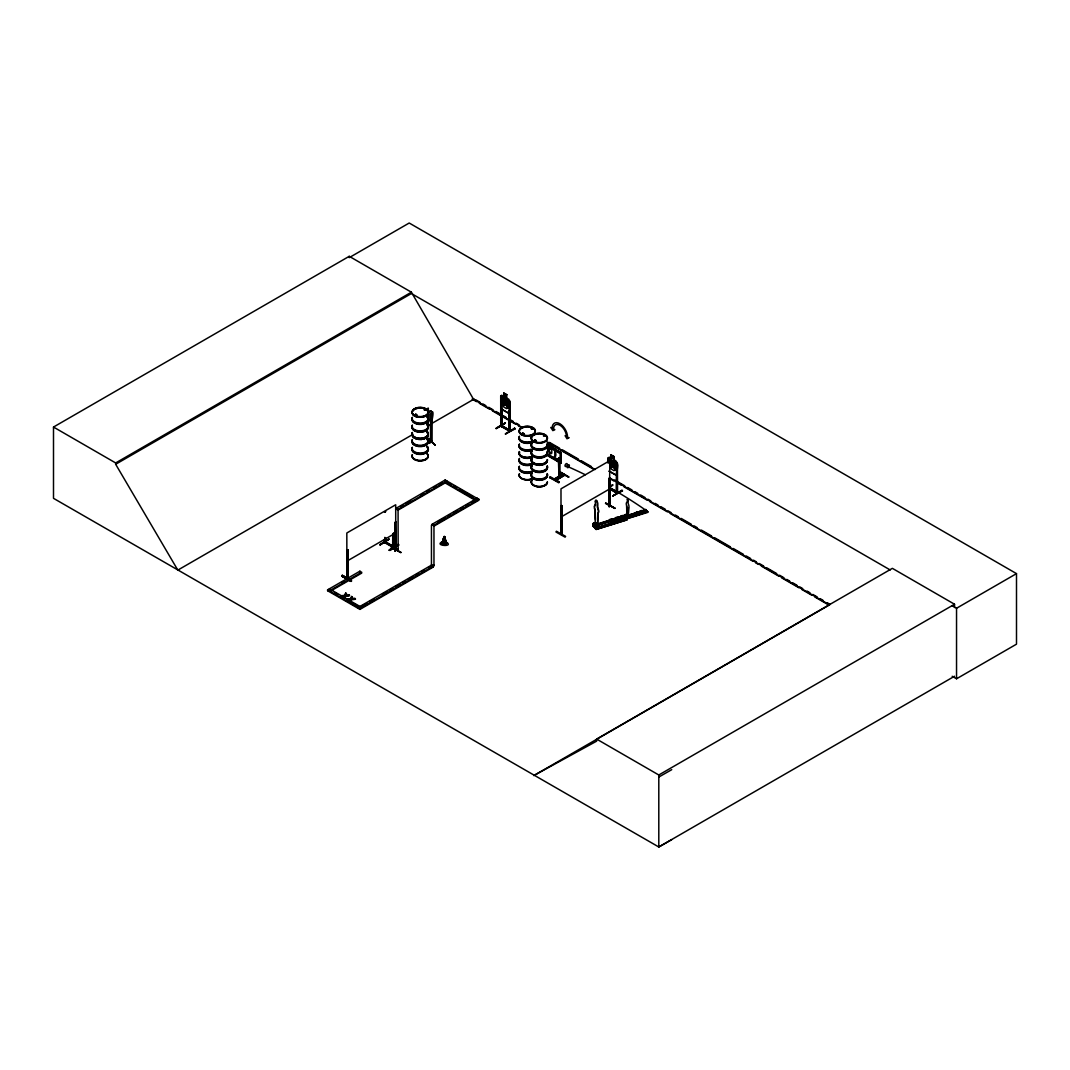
<?xml version="1.0" encoding="UTF-8"?>
<svg xmlns="http://www.w3.org/2000/svg" width="1070" height="1070" viewBox="0 0 1070 1070"><rect width="100%" height="100%" fill="white"/><g stroke="black" fill="none" stroke-linecap="round" stroke-linejoin="round"><path stroke-width="1.5" d="M444.197 539.307L444.277 536.525L446.605 543.292L444.505 544.737L442.017 543.52L444.277 536.525M595.268 524.407L594.933 510.229A4.32 1.672 72.7 0 1 595.361 505.134L595.361 501.322A2.153 0.843 72.7 0 1 596.378 500.666A2.153 0.843 72.7 0 1 597.408 503.529L597.408 507.327A4.32 1.672 72.7 0 1 597.836 513.332L597.408 526.48L595.147 524.434M595.361 501.322L595.602 501.255A2.153 0.843 72.7 0 1 596.619 500.586A2.153 0.843 72.7 0 1 597.648 503.448L597.648 507.26A4.32 1.672 72.7 0 1 598.063 513.266L597.648 526.4L595.161 523.645M628.317 516.69L628.598 507.929A2.876 1.11 72.7 0 0 628.317 503.916L627.649 499.757M596.311 524.019C594.746 523.136 593.77 525.143 593.997 524.193M594.746 524.22L595.843 523.31L595.522 524.327M595.923 523.444L596.244 524.246L595.803 523.324M595.094 523.645L594.425 524.768M643.605 510.336L645.705 509.44L647.925 512.316L627.287 518.723L626.993 516.877L629.24 516.409L629.24 517.626L626.953 515.232L626.672 505.856A2.876 1.11 72.7 0 1 626.953 502.459L627.635 499.476M626.739 515.365L626.057 514.964L627.381 515.259M443.341 544.617L443.943 536.752M558.272 460.782L558.794 460.488M560.814 463.39C560.546 460.127 562.312 464.821 559.837 462.721M558.54 459.538L558.981 458.589L559.463 459.124M594.84 524.019L594.84 527.269L595.107 524.099C593.221 521.103 593.221 526.895 595.107 527.189M626.779 514.804C625.87 520.18 625.736 513.56 627.194 514.844M430.782 411.147L432.079 411.937L430.648 410.96L428.334 411.816M384.598 541.567C386.083 540.096 385.588 545.031 385.24 541.928C383.809 538.504 385.267 547.532 384.558 539.186M384.598 542.597L393.68 547.72L393.385 546.636M392.743 533.903L392.663 547.238L392.65 546.101L393.586 546.636M501.897 425.432L500.64 425.124L501.91 425.392M509.119 429.605L510.163 430.14L509.815 431.397L500.64 426.154L501.897 426.462L501.897 409.863M508.892 430.902L509.694 431.411L509.721 401.063L508.758 399.23L501.669 395.245L500.707 395.94L500.747 426.194L501.522 426.649M617.069 492.334L617.23 493.417L616.213 491.799L617.443 492.039L609.084 487.973M616.347 492.962L617.564 493.19L617.443 464.955L616.628 464.474L616.307 492.989M595.589 523.497L595.896 524.206M559.877 453.279C559.637 452.155 561.63 453.279 560.774 453.8M561.202 453.707L560.292 452.316M560.774 462.467L560.292 461.531L561.228 462.2M444.103 536.565L442.017 543.52M442.418 544.175L444.01 536.859M414.625 415.106L416.11 414.264L416.431 415.428M425.378 410.024L424.228 409.984L425.606 409.77M424.576 409.877L424.83 409.302M425.017 409.716L425.312 409.489M425.566 409.77L424.603 410.091M521.839 433.724L522.08 434.527M522.534 433.457L522.588 434.407M522.294 434.246C521.424 432.333 525.33 433.671 523.177 434.46M523.818 434.032L522.976 433.577M532.686 428.896L531.389 428.575M531.71 428.294L532.285 428.241M532.245 428.535L531.549 428.936M534.238 441.348L535.936 440.639M543.854 435.637L544.336 435.236M543.72 435.316L544.095 435.61M638.736 512.503L639.151 513.332L638.937 512.597M442.218 542.851L443.983 536.645M431.584 440.853L430.448 441.188L431.397 440.827M431.732 442.178L431.825 411.843M341.771 576.155L351.508 581.117L342.239 575.312L351.508 580.529L351 581.411L341.785 576.088L351 581.385M555.932 531.977L565.161 537.193M556.373 531.202L565.642 536.391M549.592 477.501L550.114 476.645L559.276 481.928L558.767 482.811L549.592 477.501L559.249 481.941M446.404 543.975L444.679 536.712M432.026 421.139C428.013 434.942 435.543 410.318 432.026 411.816M505.053 401.437C505.455 398.642 510.537 399.163 505.963 402.828L507.956 408.085L505.361 403.216C504.023 407.83 500.733 404.233 504.719 402.079L502.846 397.037L505.187 401.143M612.455 463.444C612.883 460.715 617.912 461.116 613.377 464.835L615.357 470.091L612.776 465.223C611.572 469.957 608.041 466.172 612.134 464.099L610.248 459.043L612.722 463.658M508.624 413.154L509.628 410.372M509.721 410.318L508.691 413.301L501.629 409.235L500.8 405.182M617.136 472.325C614.795 480.898 618.982 464.594 617.23 463.083C615.825 460.434 610.475 455.82 608.215 458.04M626.418 515.004L625.816 514.536L628.157 516.743L628.598 507.929M344.634 598.611L345.57 595.722L349.475 595.228L345.57 596.311L344.634 598.611L343.898 598.183L344.66 595.789L340.822 595.816L344.781 595.896L345.704 593.047L346.439 594.064L345.704 595.829L349.475 595.803M352.391 596.899L350.585 602.035L352.391 597.488L351.656 596.485L350.599 599.815M344.781 595.896L345.704 593.047M351.656 596.485L350.733 599.32L348.084 599.668M344.66 595.789L343.898 597.595L344.634 598.023M345.704 595.829L346.439 593.476M349.85 601.607L350.599 599.227L346.774 599.842M496.172 428.094L505.401 422.784L496.239 428.669M496.159 428.522L505.321 423.225M554.113 479.4L563.261 474.144M563.275 473.716L554.18 478.999M612.722 485.245L608.75 487.505M379.997 544.456L389.172 539.119L380.064 545.031M379.984 544.884L389.146 539.106M392.65 546.101L393.439 546.61M392.65 547.131L392.971 545.914M501.99 426.515L501.99 425.486M508.812 429.886L510.163 431.17L510.042 402.949L509.213 402.467L508.892 430.983L508.892 429.953M617.403 493.083L609.405 488.522L609.392 487.398M616.521 491.906L616.935 493.35M595.936 523.992L596.191 523.511M428.214 422.396L430.06 418.999L430.06 412.525L428.214 411.977A8.052 4.641 0 0 0 416.136 407.951A8.052 4.641 0 0 0 416.136 415.989A8.052 4.641 0 0 0 428.214 411.963L430.809 411.014M394.763 549.565L396.114 549.231L395.258 549.766M395.967 550.395L395.619 549.057L394.776 550.662L394.87 522.387L395.699 521.906L396.02 550.421L394.763 550.595M608.924 506.431C611.211 505.923 608.442 503.823 610.127 506.244M560.252 462.695L560.506 453.439L560.292 462.454M559.998 459.659L558.888 457.759L558.634 459.083L559.65 459.672L558.634 457.906M558.5 477.233L559.369 477.648L559.075 460.073M559.998 477.287L559.904 458.348L558.888 457.759M521.959 433.564L522.976 434.741L523.979 433.564M531.322 428.896L532.338 428.736M536.311 440.987C535.856 439.208 533.114 441.214 535.281 441.134M544.71 435.971L543.413 435.878M559.931 452.302L560.814 452.811M346.72 577.292L347.75 576.77L346.733 578.402L346.733 577.372L348.071 576.957L347.335 577.492M394.776 550.662L395.699 550.127L395.699 504.772L346.827 532.98L346.881 578.255M562.218 533.101L560.894 533.208L562.124 532.9M609.405 505.615L609.325 506.698L609.846 460.622L560.988 488.829L561.028 534.104M561.028 533.074L561.215 534.425L562.124 533.997L562.124 505.669L560.988 505.976L562.124 505.669M561.897 532.619L562.205 533.93L560.988 534.077M416.885 415.32L415.561 415.802L414.719 414.986M521.879 433.644L524.22 434.005M531.389 428.588L532.191 428.401M534.853 440.211L533.97 441.348M534.438 440.519L534.679 440.252M536.07 441.214C534.692 443.221 533.114 439.275 534.518 441.321M384.518 512.276L385.601 511.513M384.745 512.303L385.641 511.661M609.164 457.198L608.108 457.947L608.161 463.283M639.058 513.266L637.279 512.958L638.509 512.637M595.963 522.682L592.833 523.658L592.833 525.744M593.168 526.306L593.649 526.814L592.807 525.504L596.15 529.449L627.047 519.846L623.703 515.526C614.367 515.218 630.257 524.995 620.573 516.502M621.737 520.595L626.445 519.204L595.081 528.339L595.736 529.048L626.833 519.418L626.204 518.535L598.397 527.176M595.936 529.021C593.77 526.948 600.257 523.524 599.039 527.804M624.96 516.262L645.705 509.681L647.751 511.875L627.007 518.415L647.751 511.634M627.354 515.352L627.194 514.202L625.107 514.857L625.335 516.649L644.675 511.045L625.616 516.97M625.375 516.69L646.226 510.55M626.739 517.974L625.107 516.088M626.565 519.338L624.733 516.984M347.656 549.646L346.827 550.127L347.977 549.833L348.084 578.027L347.148 578.522L347.977 578.081L347.977 549.833M395.338 550.756L395.191 522.575L396.02 522.093M391.339 547.532L401.063 552.494L391.834 547.185M389.333 549.739L398.441 544.416L389.279 550.288L395.004 547.506M389.279 550.288L398.455 544.844L389.413 550.288M389.788 550.515L394.95 547.439M346.827 578.335L347.656 577.853M608.937 506.511L609.031 478.236L609.846 477.755L610.167 506.15M609.258 506.685L609.352 478.424L610.167 477.942M605.5 503.381L615.223 508.344L605.954 503.034M560.988 534.184L562.124 533.93M561.309 506.15L561.309 534.371L562.124 533.89M671.746 839.616L658.799 846.985L53.5 498.326L53.5 427.05L349.235 256.318L411.402 292.204L473.569 399.364L522.762 427.759M53.5 427.05L115.667 462.949L411.402 292.204M178.529 569.708L177.821 570.109L115.667 464.273L411.402 293.528L890.227 569.976M177.821 570.109L412.819 434.433M431.625 423.573L474.264 398.963M506.725 394.696L503.716 392.957L503.809 396.609L502.311 396.89L502.311 403.377L503.809 407.015L506.618 408.633L508.116 406.72L508.116 400.247L506.618 398.227L506.819 394.629M501.389 426.649L500.747 397.946L501.897 398.241M509.721 401.13L509.828 410.385M510.042 402.949L508.892 402.654M501.629 409.235L508.718 413.087M500.974 424.897L501.442 425.592M515.058 428.896L505.401 433.952L514.63 428.16M505.401 433.952L514.63 428.548M445.508 482.717L398.08 510.109L396.301 509.079L396.301 508.196L445.16 479.989L477.487 498.647L477.487 499.529M400.608 506.591L403.484 504.933M406.359 503.274L410.666 500.773M420.737 494.969L423.6 493.31M426.475 491.652L429.351 489.993M433.671 487.505L436.547 485.847M439.409 484.188L442.284 482.53M346.827 561.202L395.699 532.98M551.799 456.663C560.386 460.541 553.631 442.833 547.773 444.037M432.186 524.233L477.153 498.272L478.932 499.302L478.932 500.185L433.965 526.146L432.186 524.233L433.965 525.263L478.932 499.302M475.709 499.677L475.709 500.559L445.16 482.918L445.16 482.035L475.709 499.677L477.487 498.647M437.804 521.866L444.839 517.813M447.648 516.195L450.457 514.563M453.265 512.945L457.478 510.51M460.287 508.892L463.096 507.274M465.905 505.642L468.713 504.023M471.522 502.405L474.344 500.787M551.812 456.783L547.773 454.456M366.769 603.386L358.156 608.362L358.156 607.479L431.451 565.161L433.23 566.19L433.23 567.073L359.935 609.392L327.607 590.734L327.607 589.851L359.935 571.179L361.713 573.092L331.178 590.734L331.178 589.851L361.713 572.209M327.607 590.734L329.386 589.704M341.892 582.481L344.66 580.89M556.146 458.589L558.66 459.752L558.66 461.371C554.741 460.916 555.852 456.168 559.276 460.18L560.292 459.592L558.634 459.083M558.888 458.936L560.292 459.297L558.246 459.297M547.479 444.866L561.215 452.69L561.135 463.096L560.814 452.931L547.171 445.04M444.157 541.059C430.581 545.7 456.128 547.666 445.762 541.821M564.425 474.385L555.196 480.176L564.438 474.826M568.491 477.046L560.573 472.699M611.224 458.388L611.224 454.91L611.224 458.615L609.713 458.896L609.713 465.383L611.224 469.021L614.019 470.653L615.531 468.74L615.531 462.253L614.019 460.234L614.22 456.649L614.22 460.113M608.482 459.779L609.298 460.26M369.645 601.728L373.965 599.24M382.579 594.251L386.899 591.763M389.774 590.105L392.65 588.446M395.526 586.788L399.832 584.3M402.708 582.642L405.583 580.983M408.459 579.325L412.766 576.824M415.641 575.165L418.517 573.507M421.393 571.848L424.268 570.19M428.575 567.702L431.451 566.043L433.965 566.043L433.965 525.263L431.451 525.263L431.451 566.043L433.23 567.073M327.607 589.851L359.935 608.509L433.23 566.19M609.084 488.709L617.136 493.35L617.23 463.083M617.443 464.955L616.307 464.661M608.817 487.077L612.802 484.79L608.884 487.652M560.988 517.037L609.846 488.829M622.472 490.943L612.802 495.958L621.991 490.1L622.472 490.969M612.802 495.958L622.031 490.568M534.465 775.202L596.632 741.149L596.632 739.089L892.367 568.344L954.534 604.242L954.534 607.506M533.769 775.603L829.518 604.858L609.579 477.889M596.632 739.089L658.799 774.988L954.534 604.242M952.206 605.754L956.54 608.255L1016.5 573.627L1016.5 644.167L956.54 678.781L952.193 676.28M954.534 676.24L658.799 846.985L658.799 774.988M658.799 777.034L671.746 769.664M430.662 441.121L430.862 442.512L430.568 414.01M415.494 414.371L415.334 415.428M416.712 415.454L414.759 415.16M522.08 433.497L522.976 433.216M347.215 577.492L347.121 578.589L347.148 550.314M561.656 533.729L561.803 505.495M430.795 414.237L431.584 413.675M428.535 438.727L435.182 445.053M427.559 442.512L430.688 441.749L427.786 442.739M427.559 443.247L431.705 441.843M427.786 443.475L431.812 442.111M425.82 409.101L428.334 408.352L428.294 425.847M425.86 409.195L428.334 408.352M430.595 424.857L427.773 425.793L430.835 425.004M559.342 460.113L559.195 477.755L559.276 459.886M595.361 505.134L595.602 505.067A4.32 1.672 72.7 0 0 594.572 507.019M594.933 510.229L595.174 510.149A4.32 1.672 72.7 0 1 594.639 508.009M628.317 501.375L627.809 500.051M626.672 505.856L626.793 515.272L625.883 515.218M592.833 523.658L596.204 522.936M595.107 524.099L593.904 523.177M609.418 519.966C619.102 528.46 603.212 518.683 612.548 518.99L615.624 522.641L612.548 518.99M615.344 518.121C625.027 526.614 609.138 516.85 618.473 517.144L621.55 520.809L618.473 517.144M625.107 514.857L627.354 514.376M593.074 523.912L593.074 525.383L596.204 524.407L597.929 526.253M597.434 524.059L623.703 515.526M597.408 524.233L622.192 516.609M636.168 512.396C642.481 518.094 632.089 511.513 638.255 511.741L640.301 514.188L638.255 511.741M640.114 511.166C646.44 516.877 636.035 510.283 642.214 510.524L644.26 512.717M597.608 524.674L622.325 516.997M597.675 524.741L622.753 517.011M625.107 516.248L644.14 510.336M597.809 524.902L622.793 517.251M625.335 516.623L644.528 510.764M598.21 525.316L622.927 517.626M629.24 516.409L626.993 516.877M595.91 526.948L599.039 525.972M612.481 523.257L615.624 522.28M618.406 521.424L621.55 520.448M623.636 519.793L626.779 518.816M618.727 521.612L595.335 528.379M595.656 528.941L626.806 519.177M626.993 519.846L596.124 529.463M559.449 458.883L559.075 459.124M557.109 459.739L547.479 454.268M415.561 414.398L415.682 415.187M534.438 440.358L535.281 440.385M534.679 440.613L535.803 440.893M559.075 476.752L560.038 477.233M549.391 453.533L551.799 453.185L551.799 449.948L549.391 446.819M345.704 595.241L349.475 595.228M344.66 596.378L341.517 596.217M351.642 598.665L354.718 598.25L355.414 599.24L351.522 599.748M355.414 599.24L351.642 599.254L355.414 598.652M340.822 595.816L344.781 595.308M346.774 599.254L350.733 598.732M605.58 503.234L614.835 508.491M391.366 546.93L400.688 552.642M547.332 448.116C551.13 445.642 552.762 450.537 548 449.239L550.916 453.907L547.358 449.56M501.068 425.98L509.989 431.076M509.213 430.688L509.213 412.431M395.619 509.266L398.147 509.266L446.952 481.005L446.952 481.888M395.619 549.164L398.147 549.164M431.451 565.161L433.965 565.161M561.309 534.371L561.616 532.673M395.793 550.074L398.147 550.047L398.08 509.226L396.301 508.196M522.748 434.152L523.203 434.152A8.199 4.735 0 0 0 521.464 434.915M416.083 414.317L417.139 415.106M638.736 512.69L637.399 513.426L639.084 512.904M623.743 516.128L623.944 516.569M627.127 499.315L627.809 499.703M393.559 547.72L393.586 532.726M535.682 440.278L536.271 440.8M445.281 542.209L446.605 543.292M398.883 545.192L398.388 544.376M351.441 581.01L342.28 575.272M1016.5 573.627L409.208 223.015L349.235 257.629L349.235 256.318M611.117 454.964L614.22 456.649M503.809 393.131L506.618 394.75M611.224 455.138L614.019 456.756M609.218 471.108L616.133 475.107M609.044 471.241L616.2 475.254M475.709 399.792L480.055 402.307M482.944 403.965L485.833 405.637M488.736 407.309L493.069 409.823M495.972 411.495L500.305 413.996M503.194 415.668L506.097 417.34M508.986 419.012L513.332 421.513M516.221 423.185L519.111 424.857M549.498 442.405L559.637 448.25M562.526 449.922L578.442 459.11M581.331 460.782L591.469 466.627M614.608 479.989L624.746 485.833M627.635 487.505L631.982 490.02M634.871 491.692L637.76 493.35M640.662 495.022L644.996 497.537M647.898 499.208L650.787 500.88M655.134 503.381L658.023 505.053M660.912 506.725L665.259 509.226M668.148 510.898L671.05 512.57M675.384 515.071L678.273 516.743M681.175 518.415L691.3 524.26M694.189 525.932L697.092 527.604M701.425 530.118L711.563 535.963M714.452 537.635L730.369 546.823M733.258 548.495L743.396 554.34M746.285 556.012L750.632 558.513M753.521 560.185L756.41 561.857M759.312 563.529L763.646 566.03M766.548 567.702L776.673 573.547M779.562 575.219L783.909 577.733M786.798 579.405L789.687 581.077M792.589 582.735L796.923 585.25M799.825 586.922L802.714 588.594M807.061 591.095L809.95 592.767M812.839 594.438L817.186 596.94M820.075 598.611L822.977 600.283M827.311 602.784L830.213 604.456M547.358 441.963L595.107 469.529M472.137 399.123L476.471 401.624M479.36 403.296L489.485 409.141M492.374 410.813L508.29 419.988M511.179 421.66L515.513 424.161M518.402 425.833L521.304 427.505M547.332 442.525L593.596 469.248M610.943 479.266L613.846 480.938M616.735 482.597L621.068 485.111M623.957 486.783L647.096 500.131M649.985 501.803L667.346 511.821M670.235 513.493L752.651 561.081M755.54 562.753L758.443 564.412M761.332 566.083L778.679 576.101M781.568 577.773L798.929 587.791M801.818 589.463L811.943 595.308M814.832 596.98L829.29 605.326M547.786 444.17L554.701 449.199M547.479 445.815L561.135 453.814M547.171 446.003L560.814 453.881M515.071 428.963L514.563 428.08M609.405 487.786L616.989 492.294M547.171 454.442L559.449 461.544M559.931 461.812L560.814 462.334M559.837 461.986L561.228 462.935M547.479 455.218L561.135 463.096M559.877 462.695L561.135 463.216M547.171 455.405L559.449 462.494M559.73 471.603L568.946 476.939M560.64 472.512L568.558 477.086M559.075 477.715L558.406 459.899M448.33 482.69L451.112 484.295M453.894 485.9L456.663 487.505M459.445 489.11L473.328 497.122M345.704 593.636L346.439 594.064M351.656 597.073L352.391 597.488M329.386 588.821L359.935 606.449L359.935 607.332L351.602 602.53M349.85 601.019L350.585 601.447M334.95 592.9L337.719 594.505M340.501 596.11L343.269 597.715M428.535 438.138L435.089 445.187M643.605 510.082L645.651 512.289M626.632 517.211L626.004 514.483M626.993 517.867L625.268 515.031M593.074 525.383L595.669 528.165L595.669 526.694M616.066 461.304L617.136 463.136M626.659 514.844L629.093 517.211L629.093 516.235M624.305 516.529L624.332 516.77M444.612 536.605L446.203 542.65M501.803 409.101L500.907 395.98M444.518 536.913L445.628 544.496M444.465 536.538L445.08 540.791M595.174 510.149L595.455 519.525M444.344 536.939L444.505 544.737M956.54 608.255L956.54 678.781M627.194 514.202L627.194 515.432M625.816 514.536L625.816 516.596M616.628 474.438L616.628 492.695M608.308 457.987L608.308 461.076M598.799 525.718L598.799 527.189M594.171 523.096L594.171 526.186M556.4 458.441L556.4 460.06M554.902 449.106L554.795 457.318M549.391 448.557L549.391 451.794M501.576 398.428L501.669 426.703M477.153 498.272L477.153 499.155M445.16 479.989L445.16 480.858M431.584 421.968L431.584 441.883L430.514 442.164L430.568 423.974M427.599 409.288L427.599 410.452M395.097 549.819L395.097 550.849M393.894 534.197L394.001 547.532L384.866 542.329L384.866 537.354M393.064 533.716L393.064 546.997M385.708 537.822L385.708 542.798M385.387 538.009L385.481 543.038M359.935 571.179L359.935 572.062M359.935 608.509L359.935 609.392M115.667 462.949L115.667 464.273M568.785 467.028A310.875 186.126 17.3 0 1 585.29 474.746M609.204 487.278A310.875 186.126 17.3 0 1 645.09 509.735M566.471 466.145A1.618 0.936 -60 0 1 565.027 465.811A1.618 0.936 -60 0 1 566.271 463.671A1.618 0.936 -60 0 1 567.274 464.741M547.251 451.794A8.199 4.735 0 0 1 538.277 457.706A8.199 4.735 0 0 1 532.245 450.657M547.425 453.466A8.079 4.668 0 0 1 539.347 458.134A8.079 4.668 0 0 1 531.255 453.466M531.536 452.262A8.079 4.668 0 0 1 532.338 451.139M547.385 459.565A8.052 4.641 0 0 1 537.26 464.046A8.052 4.641 0 0 1 532.365 457.238M547.439 459.739A8.092 4.681 0 0 1 537.247 464.246A8.092 4.681 0 0 1 532.325 457.398M547.412 460.006A8.065 4.654 0 0 1 537.26 464.514A8.065 4.654 0 0 1 532.352 457.679M547.251 444.01A8.199 4.735 0 0 1 540.417 449.922A8.199 4.735 0 0 1 531.148 445.24M531.429 444.01A8.199 4.735 0 0 1 532.245 442.873M547.425 452.169A8.079 4.668 0 0 1 537.247 456.676A8.079 4.668 0 0 1 532.338 449.828M547.425 445.682A8.079 4.668 0 0 1 539.347 450.35A8.079 4.668 0 0 1 531.255 445.682M531.536 444.478A8.079 4.668 0 0 1 532.338 443.354M547.251 451.393A8.199 4.735 0 0 1 538.277 457.305A8.199 4.735 0 0 1 532.245 450.256M547.251 443.609A8.199 4.735 0 0 1 538.277 449.52A8.199 4.735 0 0 1 532.245 442.472M547.425 444.384A8.079 4.668 0 0 1 537.247 448.892A8.079 4.668 0 0 1 532.338 442.044M547.251 473.983A8.199 4.735 0 0 1 540.417 479.895A8.199 4.735 0 0 1 531.148 475.214M531.429 473.983A8.199 4.735 0 0 1 532.245 472.846M547.425 475.655A8.079 4.668 0 0 1 539.347 480.323A8.079 4.668 0 0 1 531.255 475.655M531.536 474.451A8.079 4.668 0 0 1 532.338 473.328M547.385 481.754A8.052 4.641 0 0 1 537.26 486.235A8.052 4.641 0 0 1 532.365 479.427M547.372 460.702A8.038 4.641 0 0 1 539.347 465.343A8.038 4.641 0 0 1 531.308 460.702M531.589 459.511A8.038 4.641 0 0 1 532.392 458.388M547.439 460.327A8.092 4.681 0 0 1 539.347 464.995A8.092 4.681 0 0 1 531.242 460.327M531.522 459.11A8.092 4.681 0 0 1 532.325 457.987M547.251 466.199A8.199 4.735 0 0 1 538.277 472.111A8.199 4.735 0 0 1 532.245 465.062M547.425 474.358A8.079 4.668 0 0 1 537.247 478.865A8.079 4.668 0 0 1 532.338 472.017M547.425 467.871A8.079 4.668 0 0 1 537.247 472.378A8.079 4.668 0 0 1 532.338 465.544M547.251 473.582A8.199 4.735 0 0 1 538.277 479.494A8.199 4.735 0 0 1 532.245 472.445M547.251 465.798A8.199 4.735 0 0 1 538.277 471.709A8.199 4.735 0 0 1 532.245 464.661M547.425 466.573A8.079 4.668 0 0 1 537.247 471.081A8.079 4.668 0 0 1 532.338 464.233M531.295 456.796A8.092 4.681 0 0 1 522.32 456.449A8.092 4.681 0 0 1 519.432 451.527M521.531 434.46A8.092 4.681 0 0 0 535.08 432.36A8.092 4.681 0 0 0 525.156 426.636A8.092 4.681 0 0 0 521.531 434.46A8.199 4.735 0 0 1 523.15 433.751M531.349 442.351A8.199 4.735 0 0 1 522.267 442.004A8.199 4.735 0 0 1 519.338 437.028M531.349 441.95A8.199 4.735 0 0 1 522.267 441.602A8.199 4.735 0 0 1 519.338 436.627M531.295 441.442A8.079 4.668 0 0 1 522.334 441.107A8.079 4.668 0 0 1 519.445 436.199M521.531 434.099A8.079 4.668 0 0 1 523.217 433.363M531.295 442.753A8.079 4.668 0 0 1 522.334 442.405A8.079 4.668 0 0 1 519.445 437.496M531.295 450.537A8.079 4.668 0 0 1 522.334 450.189A8.079 4.668 0 0 1 519.445 445.281M531.349 450.136A8.199 4.735 0 0 1 522.267 449.788A8.199 4.735 0 0 1 519.338 444.812M531.349 449.734A8.199 4.735 0 0 1 522.267 449.387A8.199 4.735 0 0 1 519.338 444.411M531.295 449.226A8.079 4.668 0 0 1 522.334 448.892A8.079 4.668 0 0 1 519.445 443.983M531.282 457.759A8.052 4.641 0 0 1 522.347 457.425A8.052 4.641 0 0 1 519.472 452.543M531.295 478.999A8.092 4.681 0 0 1 522.32 478.651A8.092 4.681 0 0 1 519.432 473.729M531.295 457.385A8.092 4.681 0 0 1 522.32 457.05A8.092 4.681 0 0 1 519.432 452.128M531.295 464.942A8.079 4.668 0 0 1 522.334 464.594A8.079 4.668 0 0 1 519.445 459.685M531.295 463.631A8.079 4.668 0 0 1 522.334 463.297A8.079 4.668 0 0 1 519.445 458.388M531.295 472.726A8.079 4.668 0 0 1 522.334 472.378A8.079 4.668 0 0 1 519.445 467.47M531.349 472.325A8.199 4.735 0 0 1 522.267 471.977A8.199 4.735 0 0 1 519.338 467.002M531.349 471.923A8.199 4.735 0 0 1 522.267 471.576A8.199 4.735 0 0 1 519.338 466.6M531.295 471.415A8.079 4.668 0 0 1 522.334 471.081A8.079 4.668 0 0 1 519.445 466.172M531.349 464.54A8.199 4.735 0 0 1 522.267 464.193A8.199 4.735 0 0 1 519.338 459.217M531.349 464.139A8.199 4.735 0 0 1 522.267 463.791A8.199 4.735 0 0 1 519.338 458.816M531.295 479.226A8.079 4.668 0 0 1 522.334 478.878A8.079 4.668 0 0 1 519.445 473.97A8.079 4.668 0 0 0 522.334 478.919A8.079 4.668 0 0 0 531.295 479.253M427.144 431.33A8.065 4.654 0 0 1 421.219 438.272A8.065 4.654 0 0 1 412.378 432.454M427.144 417.474A8.065 4.654 0 0 1 421.219 424.415A8.065 4.654 0 0 1 412.378 418.597M427.144 416.163A8.065 4.654 0 0 1 421.219 423.105A8.065 4.654 0 0 1 412.378 417.287M427.144 425.258A8.065 4.654 0 0 1 421.219 432.2A8.065 4.654 0 0 1 412.378 426.382M427.264 424.763A8.199 4.735 0 0 1 421.232 431.825A8.199 4.735 0 0 1 412.244 425.9M427.264 424.362A8.199 4.735 0 0 1 421.232 431.424A8.199 4.735 0 0 1 412.244 425.499M427.144 423.947A8.065 4.654 0 0 1 421.219 430.889A8.065 4.654 0 0 1 412.378 425.071M427.264 416.979A8.199 4.735 0 0 1 421.232 424.041A8.199 4.735 0 0 1 412.244 418.116M427.264 416.578A8.199 4.735 0 0 1 421.232 423.64A8.199 4.735 0 0 1 412.244 417.715M427.157 431.772A8.079 4.668 0 0 1 421.219 438.727A8.079 4.668 0 0 1 412.351 432.895M427.171 431.504A8.092 4.681 0 0 1 421.219 438.486A8.092 4.681 0 0 1 412.338 432.641M427.144 453.519A8.065 4.654 0 0 1 421.219 460.461A8.065 4.654 0 0 1 412.378 454.643M427.171 432.066A8.092 4.681 0 0 1 421.219 439.034A8.092 4.681 0 0 1 412.338 433.189M427.144 439.663A8.065 4.654 0 0 1 421.219 446.605A8.065 4.654 0 0 1 412.378 440.786M427.144 438.352A8.065 4.654 0 0 1 421.219 445.294A8.065 4.654 0 0 1 412.378 439.476M427.144 447.447A8.065 4.654 0 0 1 421.219 454.389A8.065 4.654 0 0 1 412.378 448.571M427.264 446.952A8.199 4.735 0 0 1 421.232 454.014A8.199 4.735 0 0 1 412.244 448.089M427.264 446.551A8.199 4.735 0 0 1 421.232 453.613A8.199 4.735 0 0 1 412.244 447.688M427.144 446.136A8.065 4.654 0 0 1 421.219 453.078A8.065 4.654 0 0 1 412.378 447.26M427.264 439.168A8.199 4.735 0 0 1 421.232 446.23A8.199 4.735 0 0 1 412.244 440.305M427.264 438.767A8.199 4.735 0 0 1 421.232 445.829A8.199 4.735 0 0 1 412.244 439.904M427.157 453.961A8.079 4.668 0 0 1 421.219 460.916A8.079 4.668 0 0 1 412.351 455.084M427.171 453.693A8.092 4.681 0 0 1 421.219 460.675A8.092 4.681 0 0 1 412.338 454.83M385.802 542.115L392.971 546.208L385.802 542.115M501.99 425.78L509.815 430.367L501.99 425.78M564.826 475.08L555.704 480.443L564.826 475.08M568.825 437.79L566.98 438.78L565.12 435.651L566.404 436.386A9.095 5.243 60 0 0 559.971 425.258A9.095 5.243 60 0 0 553.551 428.963L554.822 429.699L552.842 430.621L550.876 427.425L552.147 428.16A10.887 6.286 60 0 1 559.851 423.72A10.887 6.286 60 0 1 567.541 437.055L568.825 437.79M506.123 395.044L504.318 394.001L504.318 395.151L506.123 396.194L506.123 395.044M613.525 457.05L611.719 456.007L611.719 457.171L613.525 458.214L613.525 457.05M506.618 399.377L503.809 397.759L503.809 404.233L506.618 405.864L506.618 399.377M614.019 461.384L611.224 459.766L611.224 466.252L614.019 467.871L614.019 461.384M568.504 467.322A1.618 0.936 -60 0 0 569.013 464.808A1.618 0.936 -60 0 0 567.1 466.507A1.618 0.936 -60 0 0 568.504 467.322M533.622 441.188A8.079 4.668 0 0 0 547.144 439.088A8.079 4.668 0 0 0 537.247 433.377A8.079 4.668 0 0 0 533.622 441.188M533.649 441.816A8.052 4.641 0 0 0 547.118 439.73A8.052 4.641 0 0 0 537.26 434.045A8.052 4.641 0 0 0 533.649 441.816M533.622 441.442A8.092 4.681 0 0 0 547.158 439.342A8.092 4.681 0 0 0 537.247 433.617A8.092 4.681 0 0 0 533.622 441.442M537.247 486.663A8.079 4.668 0 0 0 547.425 482.155A8.092 4.681 0 0 1 537.247 486.703A8.092 4.681 0 0 1 532.325 479.841A8.079 4.668 0 0 0 537.247 486.663M521.531 434.166A8.079 4.668 0 0 0 535.067 432.066A8.079 4.668 0 0 0 525.156 426.355A8.079 4.668 0 0 0 521.531 434.166M523.23 435.557A8.038 4.641 0 0 0 535.281 431.544A8.038 4.641 0 0 0 523.23 427.518A8.038 4.641 0 0 0 523.23 435.557M522.334 456.689A8.079 4.668 0 0 0 531.295 457.037A8.079 4.668 0 0 1 522.334 456.716A8.079 4.668 0 0 1 519.445 451.808A8.079 4.668 0 0 0 522.334 456.689M416.136 416.671A8.052 4.641 0 0 0 428.214 412.645A8.052 4.641 0 0 0 416.136 408.593A8.052 4.641 0 0 0 416.136 416.645A8.052 4.641 0 0 0 428.214 412.619A8.052 4.641 0 0 0 416.136 408.62A8.052 4.641 0 0 0 416.136 416.671M414.438 415.521A8.092 4.681 0 0 0 427.987 413.421A8.092 4.681 0 0 0 418.062 407.697A8.092 4.681 0 0 0 414.438 415.521M421.219 439.436A8.052 4.641 0 0 0 427.131 432.507A8.052 4.641 0 0 1 421.219 439.409A8.052 4.641 0 0 1 412.391 433.631A8.052 4.641 0 0 0 421.219 439.409M611.759 521.826A1.444 0.829 0 0 0 613.953 521.143A1.444 0.829 0 0 0 611.839 520.394A1.444 0.829 0 0 0 611.759 521.826M611.759 521.531A1.444 0.829 0 0 0 613.953 520.849A1.444 0.829 0 0 0 611.839 520.1A1.444 0.829 0 0 0 611.759 521.531"/></g></svg>
